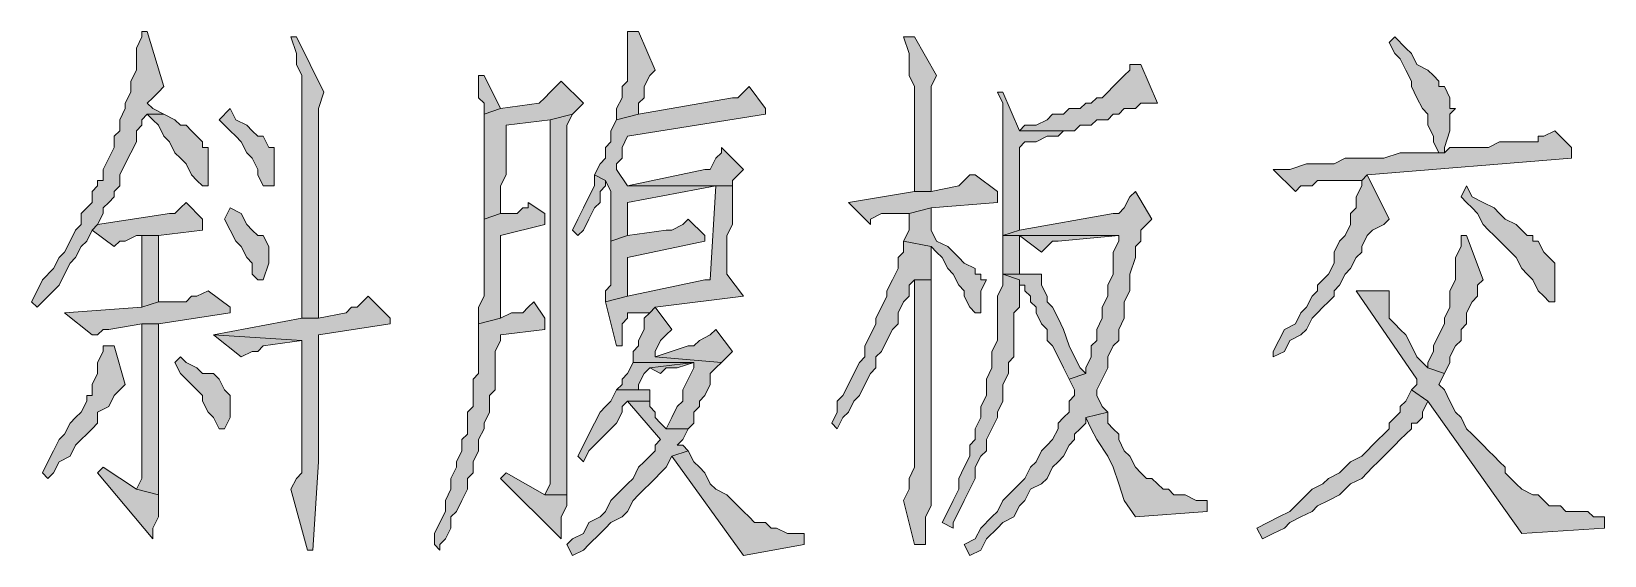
# Model space of a CAD drawing. Header units: inches. Extents: x 20 to 409, y 5 to 283.
# Drawn here: x 355.02 to 367.08, y 46.88 to 50.9 of the extents above; entities that cross this region are included whole.
import ezdxf

# ---------------------------------------------------------------- set-up
doc = ezdxf.new("R2010")
doc.units = ezdxf.units.IN
doc.header["$MEASUREMENT"] = 0
doc.layers.add('C00-00-00', color=7, linetype='Continuous')

msp = doc.modelspace()

# ---------------------------------------------------------------- hatches: boundary and pattern name
at = {"layer": 'C00-00-00'}
h = msp.add_hatch(color=0, dxfattribs=at)
h.dxf.hatch_style = 2
h.paths.add_polyline_path([(355.905, 50.902), (355.863, 50.902), (355.863, 50.86), (355.821, 50.775), (355.821, 50.606), (355.778, 50.521), (355.778, 50.437), (355.736, 50.352), (355.736, 50.31), (355.694, 50.225), (355.694, 50.14), (355.651, 50.098), (355.651, 50.013), (355.609, 49.929), (355.567, 49.844), (355.567, 49.759), (355.524, 49.759), (355.524, 49.717), (355.482, 49.675), (355.482, 49.59), (355.44, 49.548), (355.397, 49.505), (355.397, 49.421), (355.355, 49.378), (355.313, 49.294), (355.27, 49.209), (355.228, 49.167), (355.186, 49.082), (355.101, 48.997), (355.059, 48.913), (355.016, 48.828), (355.059, 48.786), (355.101, 48.828), (355.186, 48.913), (355.228, 48.955), (355.27, 49.04), (355.313, 49.124), (355.355, 49.167), (355.397, 49.251), (355.44, 49.294), (355.482, 49.378), (355.524, 49.421), (355.567, 49.505), (355.567, 49.548), (355.609, 49.59), (355.651, 49.632), (355.651, 49.675), (355.694, 49.717), (355.694, 49.802), (355.736, 49.886), (355.778, 49.971), (355.821, 50.056), (355.821, 50.14), (355.863, 50.183), (355.863, 50.225), (355.905, 50.267), (356.032, 50.267), (355.948, 50.31), (355.905, 50.352), (355.948, 50.394), (355.99, 50.437), (356.032, 50.479)])
h = msp.add_hatch(color=0, dxfattribs=at)
h.dxf.hatch_style = 2
h.paths.add_polyline_path([(357.048, 50.86), (357.006, 50.86), (357.048, 50.733), (357.048, 50.648), (357.091, 50.564), (357.091, 48.913), (357.091, 48.743), (357.091, 48.701), (357.218, 48.701), (357.218, 50.31), (357.26, 50.437)])
h = msp.add_hatch(color=0, dxfattribs=at)
h.dxf.hatch_style = 2
h.paths.add_polyline_path([(359.673, 50.902), (359.588, 50.902), (359.588, 50.86), (359.588, 50.521), (359.546, 50.479), (359.546, 50.394), (359.504, 50.31), (359.504, 50.225), (359.673, 50.267), (359.673, 50.352), (359.715, 50.394), (359.715, 50.479), (359.758, 50.564), (359.8, 50.606)])
h = msp.add_hatch(color=0, dxfattribs=at)
h.dxf.hatch_style = 2
h.paths.add_polyline_path([(361.79, 50.86), (361.705, 50.86), (361.747, 50.733), (361.747, 50.564), (361.79, 50.479), (361.79, 49.675), (361.917, 49.675), (361.917, 49.759), (361.917, 50.479), (361.959, 50.564)])
h = msp.add_hatch(color=0, dxfattribs=at)
h.dxf.hatch_style = 2
h.paths.add_polyline_path([(365.473, 50.86), (365.43, 50.818), (365.473, 50.733), (365.515, 50.691), (365.557, 50.606), (365.6, 50.521), (365.6, 50.479), (365.642, 50.394), (365.684, 50.31), (365.727, 50.267), (365.727, 50.183), (365.769, 50.098), (365.769, 50.056), (365.811, 49.971), (365.854, 49.971), (365.854, 50.013), (365.896, 50.14), (365.896, 50.267), (365.938, 50.31), (365.896, 50.31), (365.896, 50.394), (365.854, 50.479), (365.811, 50.479), (365.811, 50.521), (365.769, 50.564), (365.727, 50.606), (365.642, 50.648), (365.6, 50.733), (365.557, 50.775)])
h = msp.add_hatch(color=0, dxfattribs=at)
h.dxf.hatch_style = 2
h.paths.add_polyline_path([(358.488, 50.564), (358.445, 50.564), (358.445, 50.521), (358.445, 50.394), (358.488, 50.352), (358.488, 50.267), (358.615, 50.31)])
h = msp.add_hatch(color=0, dxfattribs=at)
h.dxf.hatch_style = 2
h.paths.add_polyline_path([(363.525, 50.648), (363.441, 50.648), (363.441, 50.606), (363.398, 50.564), (363.314, 50.479), (363.271, 50.437), (363.229, 50.394), (363.187, 50.394), (363.144, 50.352), (363.102, 50.352), (363.06, 50.31), (362.975, 50.31), (362.933, 50.267), (362.848, 50.267), (362.806, 50.225), (362.721, 50.183), (362.636, 50.183), (362.594, 50.14), (363.017, 50.14), (363.06, 50.183), (363.144, 50.183), (363.187, 50.225), (363.271, 50.225), (363.314, 50.267), (363.356, 50.267), (363.398, 50.31), (363.483, 50.31), (363.525, 50.352), (363.652, 50.352)])
h = msp.add_hatch(color=0, dxfattribs=at)
h.dxf.hatch_style = 2
h.paths.add_polyline_path([(359.08, 50.521), (359.038, 50.479), (358.996, 50.437), (358.953, 50.394), (358.911, 50.352), (358.615, 50.31), (358.488, 50.267), (358.488, 49.463), (358.615, 49.505), (358.615, 49.717), (358.657, 49.802), (358.657, 50.183), (358.996, 50.225), (359.165, 50.267), (359.25, 50.352)])
h = msp.add_hatch(color=0, dxfattribs=at)
h.dxf.hatch_style = 2
h.paths.add_polyline_path([(360.52, 50.479), (360.435, 50.394), (360.393, 50.394), (359.673, 50.267), (359.504, 50.225), (359.461, 50.14), (359.461, 50.056), (359.419, 50.013), (359.419, 49.929), (359.377, 49.886), (359.334, 49.802), (359.419, 49.759), (359.461, 49.675), (359.461, 49.294), (359.588, 49.336), (359.588, 49.59), (360.266, 49.717), (360.393, 49.717), (359.588, 49.717), (359.504, 49.844), (359.504, 49.886), (359.546, 49.929), (359.546, 50.013), (359.588, 50.098), (360.647, 50.267), (360.647, 50.31)])
h = msp.add_hatch(color=0, dxfattribs=at)
h.dxf.hatch_style = 2
h.paths.add_polyline_path([(362.467, 50.437), (362.425, 50.437), (362.467, 50.352), (362.467, 49.336), (362.594, 49.378), (362.594, 50.013), (362.636, 50.056), (362.721, 50.056), (362.806, 50.098), (362.89, 50.098), (362.933, 50.14), (362.594, 50.14)])
h = msp.add_hatch(color=0, dxfattribs=at)
h.dxf.hatch_style = 2
h.paths.add_polyline_path([(356.032, 50.267), (355.905, 50.267), (355.948, 50.225), (355.99, 50.183), (356.032, 50.098), (356.075, 50.056), (356.117, 49.971), (356.159, 49.929), (356.202, 49.886), (356.244, 49.802), (356.286, 49.759), (356.329, 49.717), (356.371, 49.717), (356.371, 49.844), (356.371, 50.013), (356.329, 50.013), (356.329, 50.056), (356.244, 50.14), (356.202, 50.183), (356.159, 50.183), (356.117, 50.225)])
h = msp.add_hatch(color=0, dxfattribs=at)
h.dxf.hatch_style = 2
h.paths.add_polyline_path([(356.54, 50.31), (356.456, 50.225), (356.54, 50.14), (356.583, 50.098), (356.625, 50.056), (356.667, 49.971), (356.71, 49.929), (356.752, 49.844), (356.752, 49.802), (356.794, 49.717), (356.879, 49.717), (356.879, 49.759), (356.879, 50.013), (356.837, 50.013), (356.794, 50.098), (356.752, 50.098), (356.71, 50.14), (356.667, 50.183), (356.583, 50.225)])
h = msp.add_hatch(color=0, dxfattribs=at)
h.dxf.hatch_style = 2
h.paths.add_polyline_path([(359.165, 50.267), (358.996, 50.225), (358.996, 47.431), (358.953, 47.346), (359.123, 47.346), (359.123, 47.431), (359.123, 49.548), (359.123, 49.632), (359.123, 50.183)])
h = msp.add_hatch(color=0, dxfattribs=at)
h.dxf.hatch_style = 2
h.paths.add_polyline_path([(366.7, 50.14), (366.616, 50.098), (366.573, 50.098), (366.573, 50.056), (366.277, 50.056), (366.192, 50.013), (365.896, 50.013), (365.854, 49.971), (365.769, 49.971), (365.684, 49.971), (365.515, 49.971), (365.388, 49.929), (365.092, 49.929), (365.007, 49.886), (364.795, 49.886), (364.668, 49.844), (364.541, 49.844), (364.711, 49.675), (364.753, 49.717), (364.838, 49.717), (364.88, 49.759), (365.219, 49.759), (365.261, 49.802), (366.827, 49.929), (366.827, 50.013)])
h = msp.add_hatch(color=0, dxfattribs=at)
h.dxf.hatch_style = 2
h.paths.add_polyline_path([(360.308, 50.013), (360.308, 49.971), (360.266, 49.929), (360.223, 49.844), (360.181, 49.844), (359.588, 49.717), (360.393, 49.717), (360.393, 49.759), (360.477, 49.844)])
h = msp.add_hatch(color=0, dxfattribs=at)
h.dxf.hatch_style = 2
h.paths.add_polyline_path([(359.334, 49.802), (359.334, 49.717), (359.292, 49.632), (359.25, 49.548), (359.207, 49.463), (359.165, 49.378), (359.207, 49.336), (359.25, 49.378), (359.292, 49.463), (359.334, 49.548), (359.377, 49.59), (359.377, 49.675), (359.419, 49.717), (359.419, 49.759)])
h = msp.add_hatch(color=0, dxfattribs=at)
h.dxf.hatch_style = 2
h.paths.add_polyline_path([(360.393, 49.717), (360.266, 49.717), (360.223, 48.997), (360.181, 48.997), (359.588, 48.87), (359.419, 48.828), (359.504, 48.489), (359.546, 48.489), (359.546, 48.532), (359.546, 48.659), (359.588, 48.701), (359.588, 48.743), (359.758, 48.743), (359.8, 48.786), (360.477, 48.87), (360.35, 49.04), (360.35, 49.336), (360.393, 49.421), (360.393, 49.675)])
h = msp.add_hatch(color=0, dxfattribs=at)
h.dxf.hatch_style = 2
h.paths.add_polyline_path([(362.255, 49.802), (362.213, 49.802), (362.171, 49.759), (362.128, 49.717), (361.917, 49.675), (361.79, 49.675), (361.282, 49.59), (361.451, 49.421), (361.451, 49.463), (361.536, 49.505), (361.747, 49.505), (361.917, 49.548), (362.425, 49.59), (362.425, 49.675)])
h = msp.add_hatch(color=0, dxfattribs=at)
h.dxf.hatch_style = 2
h.paths.add_polyline_path([(365.261, 49.802), (365.219, 49.759), (365.219, 49.717), (365.176, 49.632), (365.176, 49.548), (365.134, 49.505), (365.134, 49.421), (365.092, 49.336), (365.049, 49.294), (365.007, 49.209), (365.007, 49.124), (364.965, 49.04), (364.922, 48.997), (364.88, 48.955), (364.88, 48.913), (364.838, 48.87), (364.795, 48.786), (364.753, 48.743), (364.711, 48.659), (364.626, 48.616), (364.584, 48.532), (364.541, 48.447), (364.541, 48.405), (364.626, 48.447), (364.668, 48.532), (364.753, 48.574), (364.795, 48.616), (364.838, 48.701), (364.88, 48.743), (364.922, 48.786), (364.965, 48.828), (365.007, 48.87), (365.007, 48.913), (365.049, 48.955), (365.092, 49.04), (365.134, 49.082), (365.176, 49.167), (365.219, 49.209), (365.219, 49.251), (365.261, 49.336), (365.303, 49.378), (365.388, 49.421), (365.43, 49.463)])
h = msp.add_hatch(color=0, dxfattribs=at)
h.dxf.hatch_style = 2
h.paths.add_polyline_path([(366.023, 49.717), (365.981, 49.632), (366.023, 49.59), (366.065, 49.548), (366.108, 49.505), (366.15, 49.421), (366.192, 49.378), (366.235, 49.336), (366.319, 49.251), (366.362, 49.209), (366.404, 49.167), (366.446, 49.082), (366.489, 49.04), (366.531, 48.997), (366.573, 48.913), (366.616, 48.87), (366.658, 48.828), (366.7, 48.828), (366.7, 48.87), (366.7, 49.124), (366.658, 49.167), (366.616, 49.209), (366.573, 49.294), (366.531, 49.294), (366.531, 49.336), (366.489, 49.336), (366.446, 49.378), (366.404, 49.421), (366.319, 49.463), (366.277, 49.505), (366.235, 49.548), (366.15, 49.59), (366.065, 49.632)])
h = msp.add_hatch(color=0, dxfattribs=at)
h.dxf.hatch_style = 2
h.paths.add_polyline_path([(356.202, 49.59), (356.159, 49.548), (356.117, 49.505), (356.075, 49.505), (355.524, 49.421), (355.482, 49.378), (355.651, 49.251), (355.694, 49.294), (355.736, 49.294), (355.821, 49.336), (355.99, 49.336), (356.329, 49.378), (356.329, 49.463)])
h = msp.add_hatch(color=0, dxfattribs=at)
h.dxf.hatch_style = 2
h.paths.add_polyline_path([(358.826, 49.59), (358.826, 49.548), (358.784, 49.548), (358.742, 49.505), (358.615, 49.505), (358.488, 49.463), (358.488, 48.87), (358.445, 48.786), (358.445, 48.659), (358.615, 48.701), (358.615, 49.336), (358.953, 49.421), (358.953, 49.505)])
h = msp.add_hatch(color=0, dxfattribs=at)
h.dxf.hatch_style = 2
h.paths.add_polyline_path([(363.483, 49.675), (363.441, 49.632), (363.398, 49.548), (363.356, 49.505), (363.314, 49.505), (362.594, 49.378), (362.467, 49.336), (363.356, 49.336), (363.356, 49.294), (363.314, 49.209), (363.314, 49.04), (363.271, 48.955), (363.271, 48.87), (363.229, 48.786), (363.229, 48.701), (363.187, 48.616), (363.187, 48.532), (363.144, 48.489), (363.144, 48.405), (363.102, 48.32), (363.102, 48.278), (362.975, 48.235), (363.017, 48.151), (363.017, 48.108), (362.975, 48.066), (362.975, 47.981), (362.933, 47.939), (362.89, 47.897), (362.89, 47.854), (362.848, 47.77), (362.806, 47.727), (362.763, 47.685), (362.721, 47.6), (362.679, 47.558), (362.636, 47.473), (362.594, 47.431), (362.509, 47.346), (362.467, 47.304), (362.425, 47.219), (362.382, 47.177), (362.298, 47.092), (362.255, 47.008), (362.171, 46.965), (362.213, 46.881), (362.298, 46.923), (362.34, 47.008), (362.425, 47.092), (362.467, 47.135), (362.552, 47.177), (362.594, 47.262), (362.636, 47.304), (362.679, 47.389), (362.763, 47.431), (362.806, 47.473), (362.848, 47.558), (362.89, 47.6), (362.933, 47.643), (362.975, 47.727), (363.017, 47.77), (363.017, 47.812), (363.06, 47.854), (363.102, 47.897), (363.102, 47.939), (363.271, 47.981), (363.229, 48.024), (363.187, 48.108), (363.187, 48.151), (363.229, 48.235), (363.271, 48.32), (363.271, 48.405), (363.314, 48.489), (363.356, 48.532), (363.356, 48.616), (363.398, 48.701), (363.398, 48.828), (363.441, 48.913), (363.441, 49.04), (363.483, 49.167), (363.483, 49.251), (363.525, 49.294), (363.525, 49.378), (363.61, 49.463)])
h = msp.add_hatch(color=0, dxfattribs=at)
h.dxf.hatch_style = 2
h.paths.add_polyline_path([(356.54, 49.548), (356.498, 49.463), (356.54, 49.378), (356.583, 49.294), (356.625, 49.251), (356.667, 49.167), (356.71, 49.124), (356.71, 49.04), (356.752, 48.997), (356.794, 48.997), (356.837, 49.124), (356.837, 49.251), (356.794, 49.336), (356.752, 49.336), (356.71, 49.378), (356.667, 49.421), (356.625, 49.505)])
h = msp.add_hatch(color=0, dxfattribs=at)
h.dxf.hatch_style = 2
h.paths.add_polyline_path([(361.917, 49.548), (361.747, 49.505), (361.747, 49.378), (361.705, 49.294), (361.917, 49.251), (361.959, 49.209), (362.001, 49.167), (362.044, 49.082), (362.086, 49.04), (362.128, 48.955), (362.171, 48.913), (362.171, 48.87), (362.213, 48.786), (362.255, 48.743), (362.298, 48.743), (362.298, 48.786), (362.298, 48.913), (362.34, 48.997), (362.298, 48.997), (362.298, 49.04), (362.255, 49.04), (362.255, 49.082), (362.171, 49.124), (362.128, 49.167), (362.044, 49.251), (361.959, 49.294), (361.917, 49.378)])
h = msp.add_hatch(color=0, dxfattribs=at)
h.dxf.hatch_style = 2
h.paths.add_polyline_path([(360.054, 49.463), (360.012, 49.421), (359.927, 49.378), (359.885, 49.378), (359.588, 49.336), (359.461, 49.294), (359.461, 48.955), (359.419, 48.913), (359.419, 48.828), (359.588, 48.87), (359.588, 49.167), (360.181, 49.294), (360.181, 49.336)])
h = msp.add_hatch(color=0, dxfattribs=at)
h.dxf.hatch_style = 2
h.paths.add_polyline_path([(355.99, 49.336), (355.863, 49.336), (355.863, 48.786), (355.99, 48.828)])
h = msp.add_hatch(color=0, dxfattribs=at)
h.dxf.hatch_style = 2
h.paths.add_polyline_path([(361.705, 49.294), (361.705, 49.209), (361.663, 49.167), (361.663, 49.082), (361.62, 48.997), (361.578, 48.913), (361.578, 48.87), (361.536, 48.786), (361.493, 48.701), (361.493, 48.659), (361.451, 48.574), (361.409, 48.489), (361.409, 48.405), (361.366, 48.362), (361.324, 48.278), (361.282, 48.193), (361.239, 48.108), (361.197, 48.066), (361.197, 47.981), (361.155, 47.897), (361.197, 47.854), (361.239, 47.939), (361.282, 47.981), (361.324, 48.066), (361.366, 48.108), (361.409, 48.193), (361.451, 48.278), (361.493, 48.32), (361.493, 48.405), (361.536, 48.447), (361.578, 48.532), (361.62, 48.616), (361.663, 48.659), (361.663, 48.743), (361.705, 48.828), (361.747, 48.87), (361.747, 48.955), (361.79, 48.997), (361.917, 48.997), (361.917, 49.167), (361.917, 49.251)])
h = msp.add_hatch(color=0, dxfattribs=at)
h.dxf.hatch_style = 2
h.paths.add_polyline_path([(362.594, 49.04), (362.594, 49.336), (362.467, 49.336), (362.467, 49.04)])
h = msp.add_hatch(color=0, dxfattribs=at)
h.dxf.hatch_style = 2
h.paths.add_polyline_path([(362.594, 49.336), (362.763, 49.209), (362.806, 49.251), (362.848, 49.294), (362.89, 49.294), (363.356, 49.336)])
h = msp.add_hatch(color=0, dxfattribs=at)
h.dxf.hatch_style = 2
h.paths.add_polyline_path([(366.023, 49.336), (365.981, 49.336), (365.981, 49.294), (365.981, 49.251), (365.938, 49.167), (365.938, 48.997), (365.896, 48.913), (365.896, 48.786), (365.854, 48.701), (365.854, 48.659), (365.811, 48.574), (365.769, 48.489), (365.769, 48.447), (365.727, 48.362), (365.727, 48.32), (365.854, 48.278), (365.896, 48.362), (365.896, 48.405), (365.938, 48.489), (365.981, 48.532), (365.981, 48.616), (366.023, 48.659), (366.023, 48.743), (366.065, 48.828), (366.108, 48.87), (366.108, 48.955), (366.15, 48.997)])
h = msp.add_hatch(color=0, dxfattribs=at)
h.dxf.hatch_style = 2
h.paths.add_polyline_path([(361.917, 48.997), (361.79, 48.997), (361.79, 48.913), (361.79, 47.558), (361.747, 47.473), (361.747, 47.389), (361.705, 47.304), (361.79, 46.965), (361.874, 46.965), (361.874, 47.092), (361.874, 47.177), (361.917, 47.262), (361.917, 47.473)])
h = msp.add_hatch(color=0, dxfattribs=at)
h.dxf.hatch_style = 2
h.paths.add_polyline_path([(362.467, 49.04), (362.467, 48.955), (362.425, 48.87), (362.425, 48.532), (362.382, 48.447), (362.382, 48.32), (362.34, 48.235), (362.34, 48.108), (362.298, 48.024), (362.298, 47.939), (362.255, 47.854), (362.255, 47.77), (362.213, 47.727), (362.213, 47.643), (362.171, 47.558), (362.128, 47.473), (362.128, 47.389), (362.086, 47.304), (362.044, 47.219), (362.001, 47.135), (362.086, 47.092), (362.086, 47.135), (362.128, 47.219), (362.171, 47.304), (362.213, 47.389), (362.255, 47.473), (362.255, 47.558), (362.298, 47.643), (362.34, 47.685), (362.34, 47.77), (362.382, 47.854), (362.425, 47.939), (362.425, 47.981), (362.467, 48.066), (362.467, 48.193), (362.509, 48.278), (362.509, 48.362), (362.552, 48.405), (362.552, 48.743), (362.594, 48.786), (362.594, 48.997)])
h = msp.add_hatch(color=0, dxfattribs=at)
h.dxf.hatch_style = 2
h.paths.add_polyline_path([(362.763, 49.04), (362.467, 49.04), (362.594, 48.997), (362.594, 48.955), (362.636, 48.955), (362.636, 48.913), (362.679, 48.87), (362.679, 48.828), (362.721, 48.786), (362.721, 48.743), (362.763, 48.659), (362.806, 48.616), (362.806, 48.532), (362.848, 48.489), (362.89, 48.405), (362.933, 48.32), (362.975, 48.235), (363.102, 48.278), (363.06, 48.32), (363.017, 48.405), (362.975, 48.489), (362.933, 48.616), (362.89, 48.701), (362.848, 48.786), (362.806, 48.828), (362.806, 48.87), (362.763, 48.955)])
h = msp.add_hatch(color=0, dxfattribs=at)
h.dxf.hatch_style = 2
h.paths.add_polyline_path([(356.371, 48.913), (356.286, 48.87), (356.244, 48.87), (356.202, 48.828), (355.99, 48.828), (355.863, 48.786), (355.27, 48.743), (355.482, 48.574), (355.524, 48.574), (355.567, 48.616), (355.609, 48.616), (355.863, 48.659), (355.99, 48.659), (356.54, 48.743), (356.54, 48.786)])
h = msp.add_hatch(color=0, dxfattribs=at)
h.dxf.hatch_style = 2
h.paths.add_polyline_path([(357.599, 48.87), (357.514, 48.786), (357.472, 48.786), (357.429, 48.743), (357.218, 48.701), (357.091, 48.701), (356.413, 48.574), (357.091, 48.532), (357.091, 47.516), (357.048, 47.473), (357.006, 47.389), (357.133, 46.923), (357.175, 46.923), (357.218, 47.6), (357.218, 48.574), (357.768, 48.659), (357.768, 48.701)])
h = msp.add_hatch(color=0, dxfattribs=at)
h.dxf.hatch_style = 2
h.paths.add_polyline_path([(365.43, 48.913), (365.176, 48.913), (365.642, 48.235), (365.642, 48.193), (365.6, 48.151), (365.727, 48.066), (366.446, 47.05), (367.081, 47.092), (367.081, 47.177), (366.997, 47.177), (366.954, 47.219), (366.785, 47.219), (366.743, 47.262), (366.658, 47.262), (366.616, 47.304), (366.573, 47.346), (366.531, 47.346), (366.446, 47.389), (366.404, 47.431), (366.362, 47.473), (366.319, 47.516), (366.319, 47.558), (366.277, 47.6), (366.235, 47.643), (366.192, 47.685), (366.15, 47.727), (366.065, 47.812), (366.023, 47.854), (365.981, 47.939), (365.938, 47.981), (365.896, 48.066), (365.854, 48.151), (365.811, 48.193), (365.854, 48.278), (365.727, 48.32), (365.642, 48.405), (365.6, 48.489), (365.557, 48.574), (365.515, 48.616), (365.473, 48.659), (365.43, 48.701)])
h = msp.add_hatch(color=0, dxfattribs=at)
h.dxf.hatch_style = 2
h.paths.add_polyline_path([(358.869, 48.828), (358.826, 48.786), (358.784, 48.743), (358.699, 48.743), (358.615, 48.701), (358.445, 48.659), (358.445, 48.278), (358.403, 48.235), (358.403, 48.024), (358.361, 47.981), (358.361, 47.812), (358.318, 47.77), (358.318, 47.685), (358.276, 47.6), (358.276, 47.558), (358.234, 47.473), (358.234, 47.389), (358.191, 47.304), (358.191, 47.219), (358.149, 47.135), (358.107, 47.05), (358.107, 46.965), (358.149, 46.923), (358.149, 46.965), (358.191, 47.008), (358.234, 47.092), (358.234, 47.177), (358.276, 47.219), (358.318, 47.304), (358.361, 47.389), (358.361, 47.473), (358.403, 47.516), (358.403, 47.6), (358.445, 47.685), (358.445, 47.77), (358.488, 47.854), (358.488, 47.897), (358.53, 47.981), (358.53, 48.108), (358.572, 48.151), (358.572, 48.447), (358.615, 48.532), (358.615, 48.574), (358.953, 48.616), (358.953, 48.701)])
h = msp.add_hatch(color=0, dxfattribs=at)
h.dxf.hatch_style = 2
h.paths.add_polyline_path([(359.8, 48.786), (359.758, 48.743), (359.715, 48.701), (359.715, 48.616), (359.673, 48.532), (359.673, 48.489), (359.631, 48.447), (359.631, 48.362), (360.096, 48.362), (360.096, 48.32), (360.054, 48.235), (360.012, 48.151), (360.012, 48.066), (359.969, 48.024), (359.927, 47.939), (359.885, 47.854), (360.054, 47.854), (360.096, 47.897), (360.096, 47.981), (360.139, 48.024), (360.139, 48.066), (360.181, 48.108), (360.223, 48.193), (360.223, 48.278), (360.266, 48.32), (360.308, 48.362), (359.8, 48.405), (359.8, 48.447), (359.842, 48.532), (359.885, 48.574), (359.927, 48.616)])
h = msp.add_hatch(color=0, dxfattribs=at)
h.dxf.hatch_style = 2
h.paths.add_polyline_path([(355.99, 48.659), (355.863, 48.659), (355.863, 47.643), (355.863, 47.473), (355.821, 47.389), (355.99, 47.346)])
h = msp.add_hatch(color=0, dxfattribs=at)
h.dxf.hatch_style = 2
h.paths.add_polyline_path([(356.413, 48.574), (356.625, 48.405), (356.71, 48.447), (356.752, 48.447), (356.794, 48.489), (357.091, 48.532)])
h = msp.add_hatch(color=0, dxfattribs=at)
h.dxf.hatch_style = 2
h.paths.add_polyline_path([(360.266, 48.616), (360.223, 48.574), (360.139, 48.532), (360.096, 48.489), (360.054, 48.489), (359.8, 48.405), (360.308, 48.362), (360.393, 48.447)])
h = msp.add_hatch(color=0, dxfattribs=at)
h.dxf.hatch_style = 2
h.paths.add_polyline_path([(355.651, 48.489), (355.567, 48.489), (355.567, 48.447), (355.524, 48.362), (355.524, 48.278), (355.482, 48.193), (355.482, 48.108), (355.44, 48.108), (355.44, 48.066), (355.397, 47.981), (355.355, 47.939), (355.313, 47.897), (355.27, 47.812), (355.228, 47.77), (355.186, 47.685), (355.143, 47.6), (355.101, 47.516), (355.143, 47.473), (355.186, 47.516), (355.228, 47.6), (355.313, 47.643), (355.355, 47.727), (355.397, 47.77), (355.44, 47.812), (355.482, 47.854), (355.524, 47.897), (355.524, 47.981), (355.609, 48.024), (355.651, 48.108), (355.694, 48.151), (355.736, 48.193)])
h = msp.add_hatch(color=0, dxfattribs=at)
h.dxf.hatch_style = 2
h.paths.add_polyline_path([(356.159, 48.405), (356.117, 48.362), (356.159, 48.278), (356.202, 48.235), (356.286, 48.151), (356.329, 48.108), (356.329, 48.066), (356.371, 47.981), (356.413, 47.939), (356.456, 47.854), (356.498, 47.854), (356.54, 47.939), (356.54, 48.108), (356.498, 48.151), (356.456, 48.235), (356.413, 48.278), (356.329, 48.278), (356.286, 48.32), (356.202, 48.362)])
h = msp.add_hatch(color=0, dxfattribs=at)
h.dxf.hatch_style = 2
h.paths.add_polyline_path([(359.631, 48.362), (359.588, 48.278), (359.546, 48.235), (359.546, 48.193), (359.504, 48.151), (359.673, 48.151), (359.673, 48.193), (359.715, 48.278), (359.758, 48.32), (360.096, 48.362)])
h = msp.add_hatch(color=0, dxfattribs=at)
h.dxf.hatch_style = 2
h.paths.add_polyline_path([(360.096, 48.362), (359.758, 48.32), (359.842, 48.278), (359.885, 48.32), (359.969, 48.32)])
h = msp.add_hatch(color=0, dxfattribs=at)
h.dxf.hatch_style = 2
h.paths.add_polyline_path([(359.758, 48.151), (359.504, 48.151), (359.461, 48.066), (359.419, 48.024), (359.377, 47.981), (359.334, 47.897), (359.292, 47.812), (359.25, 47.727), (359.207, 47.643), (359.25, 47.6), (359.292, 47.685), (359.334, 47.727), (359.419, 47.812), (359.461, 47.854), (359.504, 47.897), (359.546, 47.981), (359.546, 48.024), (359.588, 48.066), (359.758, 48.066)])
h = msp.add_hatch(color=0, dxfattribs=at)
h.dxf.hatch_style = 2
h.paths.add_polyline_path([(365.6, 48.151), (365.557, 48.066), (365.515, 48.024), (365.515, 47.981), (365.473, 47.939), (365.43, 47.897), (365.43, 47.854), (365.388, 47.812), (365.346, 47.77), (365.303, 47.727), (365.261, 47.685), (365.219, 47.643), (365.134, 47.6), (365.092, 47.558), (365.049, 47.516), (364.965, 47.473), (364.922, 47.431), (364.838, 47.389), (364.795, 47.346), (364.711, 47.262), (364.668, 47.219), (364.584, 47.177), (364.499, 47.135), (364.414, 47.092), (364.457, 47.008), (364.541, 47.05), (364.626, 47.092), (364.668, 47.135), (364.753, 47.177), (364.838, 47.219), (364.88, 47.262), (364.965, 47.304), (365.049, 47.346), (365.092, 47.389), (365.134, 47.431), (365.219, 47.473), (365.261, 47.516), (365.303, 47.558), (365.346, 47.6), (365.388, 47.643), (365.43, 47.685), (365.473, 47.727), (365.515, 47.77), (365.557, 47.812), (365.6, 47.854), (365.6, 47.897), (365.642, 47.897), (365.684, 47.939), (365.684, 47.981), (365.727, 48.066)])
h = msp.add_hatch(color=0, dxfattribs=at)
h.dxf.hatch_style = 2
h.paths.add_polyline_path([(359.758, 48.066), (359.588, 48.066), (359.842, 47.77), (359.8, 47.727), (359.8, 47.685), (359.758, 47.643), (359.715, 47.6), (359.673, 47.558), (359.631, 47.473), (359.588, 47.431), (359.546, 47.389), (359.504, 47.346), (359.461, 47.304), (359.419, 47.219), (359.377, 47.177), (359.292, 47.135), (359.25, 47.05), (359.165, 47.008), (359.123, 46.965), (359.165, 46.881), (359.25, 46.923), (359.292, 46.965), (359.377, 47.05), (359.419, 47.092), (359.461, 47.135), (359.546, 47.177), (359.588, 47.219), (359.631, 47.304), (359.673, 47.346), (359.715, 47.389), (359.758, 47.431), (359.8, 47.473), (359.842, 47.516), (359.885, 47.558), (359.927, 47.643), (360.054, 47.685), (360.012, 47.727), (359.969, 47.727), (360.012, 47.77), (360.054, 47.854), (359.885, 47.854), (359.842, 47.897), (359.8, 47.939), (359.8, 47.981), (359.758, 48.024)])
h = msp.add_hatch(color=0, dxfattribs=at)
h.dxf.hatch_style = 2
h.paths.add_polyline_path([(363.271, 47.981), (363.102, 47.939), (363.144, 47.854), (363.187, 47.77), (363.271, 47.643), (363.314, 47.558), (363.356, 47.431), (363.398, 47.304), (363.483, 47.177), (364.033, 47.219), (364.033, 47.304), (363.949, 47.304), (363.864, 47.346), (363.779, 47.346), (363.737, 47.389), (363.695, 47.389), (363.652, 47.431), (363.61, 47.473), (363.568, 47.473), (363.525, 47.516), (363.483, 47.558), (363.441, 47.643), (363.398, 47.685), (363.356, 47.77), (363.356, 47.812), (363.314, 47.854), (363.271, 47.897)])
h = msp.add_hatch(color=0, dxfattribs=at)
h.dxf.hatch_style = 2
h.paths.add_polyline_path([(360.054, 47.685), (359.927, 47.643), (360.477, 46.881), (360.943, 46.965), (360.943, 47.05), (360.858, 47.05), (360.816, 47.05), (360.731, 47.092), (360.689, 47.092), (360.647, 47.135), (360.562, 47.135), (360.52, 47.177), (360.477, 47.219), (360.435, 47.262), (360.393, 47.304), (360.35, 47.346), (360.266, 47.389), (360.223, 47.431), (360.181, 47.516), (360.139, 47.558), (360.096, 47.6)])
h = msp.add_hatch(color=0, dxfattribs=at)
h.dxf.hatch_style = 2
h.paths.add_polyline_path([(355.567, 47.558), (355.524, 47.516), (355.948, 47.008), (355.948, 47.092), (355.99, 47.177), (355.99, 47.346), (355.821, 47.389)])
h = msp.add_hatch(color=0, dxfattribs=at)
h.dxf.hatch_style = 2
h.paths.add_polyline_path([(358.657, 47.516), (358.615, 47.473), (359.08, 47.008), (359.08, 47.177), (359.123, 47.262), (359.123, 47.346), (358.953, 47.346)])

# ---------------------------------------------------------------- linework, layer by layer
at = {"layer": 'C00-00-00', "color": 0, "lineweight": 0}
for points in [[(355.905, 50.902), (355.863, 50.902), (355.863, 50.86), (355.821, 50.775), (355.821, 50.606), (355.778, 50.521), (355.778, 50.437), (355.736, 50.352), (355.736, 50.31), (355.694, 50.225), (355.694, 50.14), (355.651, 50.098), (355.651, 50.013), (355.609, 49.929), (355.567, 49.844), (355.567, 49.759), (355.524, 49.759), (355.524, 49.717), (355.482, 49.675), (355.482, 49.59), (355.44, 49.548), (355.397, 49.505), (355.397, 49.421), (355.355, 49.378), (355.313, 49.294), (355.27, 49.209), (355.228, 49.167), (355.186, 49.082), (355.101, 48.997), (355.059, 48.913), (355.016, 48.828), (355.059, 48.786), (355.101, 48.828), (355.186, 48.913), (355.228, 48.955), (355.27, 49.04), (355.313, 49.124), (355.355, 49.167), (355.397, 49.251), (355.44, 49.294), (355.482, 49.378), (355.524, 49.421), (355.567, 49.505), (355.567, 49.548), (355.609, 49.59), (355.651, 49.632), (355.651, 49.675), (355.694, 49.717), (355.694, 49.802), (355.736, 49.886), (355.778, 49.971), (355.821, 50.056), (355.821, 50.14), (355.863, 50.183), (355.863, 50.225), (355.905, 50.267), (356.032, 50.267), (355.948, 50.31), (355.905, 50.352), (355.948, 50.394), (355.99, 50.437), (356.032, 50.479)], [(357.048, 50.86), (357.006, 50.86), (357.048, 50.733), (357.048, 50.648), (357.091, 50.564), (357.091, 48.913), (357.091, 48.743), (357.091, 48.701), (357.218, 48.701), (357.218, 50.31), (357.26, 50.437)], [(359.673, 50.902), (359.588, 50.902), (359.588, 50.86), (359.588, 50.521), (359.546, 50.479), (359.546, 50.394), (359.504, 50.31), (359.504, 50.225), (359.673, 50.267), (359.673, 50.352), (359.715, 50.394), (359.715, 50.479), (359.758, 50.564), (359.8, 50.606)], [(361.79, 50.86), (361.705, 50.86), (361.747, 50.733), (361.747, 50.564), (361.79, 50.479), (361.79, 49.675), (361.917, 49.675), (361.917, 49.759), (361.917, 50.479), (361.959, 50.564)], [(365.473, 50.86), (365.43, 50.818), (365.473, 50.733), (365.515, 50.691), (365.557, 50.606), (365.6, 50.521), (365.6, 50.479), (365.642, 50.394), (365.684, 50.31), (365.727, 50.267), (365.727, 50.183), (365.769, 50.098), (365.769, 50.056), (365.811, 49.971), (365.854, 49.971), (365.854, 50.013), (365.896, 50.14), (365.896, 50.267), (365.938, 50.31), (365.896, 50.31), (365.896, 50.394), (365.854, 50.479), (365.811, 50.479), (365.811, 50.521), (365.769, 50.564), (365.727, 50.606), (365.642, 50.648), (365.6, 50.733), (365.557, 50.775)], [(358.488, 50.564), (358.445, 50.564), (358.445, 50.521), (358.445, 50.394), (358.488, 50.352), (358.488, 50.267), (358.615, 50.31)], [(363.525, 50.648), (363.441, 50.648), (363.441, 50.606), (363.398, 50.564), (363.314, 50.479), (363.271, 50.437), (363.229, 50.394), (363.187, 50.394), (363.144, 50.352), (363.102, 50.352), (363.06, 50.31), (362.975, 50.31), (362.933, 50.267), (362.848, 50.267), (362.806, 50.225), (362.721, 50.183), (362.636, 50.183), (362.594, 50.14), (363.017, 50.14), (363.06, 50.183), (363.144, 50.183), (363.187, 50.225), (363.271, 50.225), (363.314, 50.267), (363.356, 50.267), (363.398, 50.31), (363.483, 50.31), (363.525, 50.352), (363.652, 50.352)], [(359.08, 50.521), (359.038, 50.479), (358.996, 50.437), (358.953, 50.394), (358.911, 50.352), (358.615, 50.31), (358.488, 50.267), (358.488, 49.463), (358.615, 49.505), (358.615, 49.717), (358.657, 49.802), (358.657, 50.183), (358.996, 50.225), (359.165, 50.267), (359.25, 50.352)], [(360.52, 50.479), (360.435, 50.394), (360.393, 50.394), (359.673, 50.267), (359.504, 50.225), (359.461, 50.14), (359.461, 50.056), (359.419, 50.013), (359.419, 49.929), (359.377, 49.886), (359.334, 49.802), (359.419, 49.759), (359.461, 49.675), (359.461, 49.294), (359.588, 49.336), (359.588, 49.59), (360.266, 49.717), (360.393, 49.717), (359.588, 49.717), (359.504, 49.844), (359.504, 49.886), (359.546, 49.929), (359.546, 50.013), (359.588, 50.098), (360.647, 50.267), (360.647, 50.31)], [(362.467, 50.437), (362.425, 50.437), (362.467, 50.352), (362.467, 49.336), (362.594, 49.378), (362.594, 50.013), (362.636, 50.056), (362.721, 50.056), (362.806, 50.098), (362.89, 50.098), (362.933, 50.14), (362.594, 50.14)], [(356.032, 50.267), (355.905, 50.267), (355.948, 50.225), (355.99, 50.183), (356.032, 50.098), (356.075, 50.056), (356.117, 49.971), (356.159, 49.929), (356.202, 49.886), (356.244, 49.802), (356.286, 49.759), (356.329, 49.717), (356.371, 49.717), (356.371, 49.844), (356.371, 50.013), (356.329, 50.013), (356.329, 50.056), (356.244, 50.14), (356.202, 50.183), (356.159, 50.183), (356.117, 50.225)], [(356.54, 50.31), (356.456, 50.225), (356.54, 50.14), (356.583, 50.098), (356.625, 50.056), (356.667, 49.971), (356.71, 49.929), (356.752, 49.844), (356.752, 49.802), (356.794, 49.717), (356.879, 49.717), (356.879, 49.759), (356.879, 50.013), (356.837, 50.013), (356.794, 50.098), (356.752, 50.098), (356.71, 50.14), (356.667, 50.183), (356.583, 50.225)], [(359.165, 50.267), (358.996, 50.225), (358.996, 47.431), (358.953, 47.346), (359.123, 47.346), (359.123, 47.431), (359.123, 49.548), (359.123, 49.632), (359.123, 50.183)], [(366.7, 50.14), (366.616, 50.098), (366.573, 50.098), (366.573, 50.056), (366.277, 50.056), (366.192, 50.013), (365.896, 50.013), (365.854, 49.971), (365.769, 49.971), (365.684, 49.971), (365.515, 49.971), (365.388, 49.929), (365.092, 49.929), (365.007, 49.886), (364.795, 49.886), (364.668, 49.844), (364.541, 49.844), (364.711, 49.675), (364.753, 49.717), (364.838, 49.717), (364.88, 49.759), (365.219, 49.759), (365.261, 49.802), (366.827, 49.929), (366.827, 50.013)], [(360.308, 50.013), (360.308, 49.971), (360.266, 49.929), (360.223, 49.844), (360.181, 49.844), (359.588, 49.717), (360.393, 49.717), (360.393, 49.759), (360.477, 49.844)], [(359.334, 49.802), (359.334, 49.717), (359.292, 49.632), (359.25, 49.548), (359.207, 49.463), (359.165, 49.378), (359.207, 49.336), (359.25, 49.378), (359.292, 49.463), (359.334, 49.548), (359.377, 49.59), (359.377, 49.675), (359.419, 49.717), (359.419, 49.759)], [(360.393, 49.717), (360.266, 49.717), (360.223, 48.997), (360.181, 48.997), (359.588, 48.87), (359.419, 48.828), (359.504, 48.489), (359.546, 48.489), (359.546, 48.532), (359.546, 48.659), (359.588, 48.701), (359.588, 48.743), (359.758, 48.743), (359.8, 48.786), (360.477, 48.87), (360.35, 49.04), (360.35, 49.336), (360.393, 49.421), (360.393, 49.675)], [(362.255, 49.802), (362.213, 49.802), (362.171, 49.759), (362.128, 49.717), (361.917, 49.675), (361.79, 49.675), (361.282, 49.59), (361.451, 49.421), (361.451, 49.463), (361.536, 49.505), (361.747, 49.505), (361.917, 49.548), (362.425, 49.59), (362.425, 49.675)], [(365.261, 49.802), (365.219, 49.759), (365.219, 49.717), (365.176, 49.632), (365.176, 49.548), (365.134, 49.505), (365.134, 49.421), (365.092, 49.336), (365.049, 49.294), (365.007, 49.209), (365.007, 49.124), (364.965, 49.04), (364.922, 48.997), (364.88, 48.955), (364.88, 48.913), (364.838, 48.87), (364.795, 48.786), (364.753, 48.743), (364.711, 48.659), (364.626, 48.616), (364.584, 48.532), (364.541, 48.447), (364.541, 48.405), (364.626, 48.447), (364.668, 48.532), (364.753, 48.574), (364.795, 48.616), (364.838, 48.701), (364.88, 48.743), (364.922, 48.786), (364.965, 48.828), (365.007, 48.87), (365.007, 48.913), (365.049, 48.955), (365.092, 49.04), (365.134, 49.082), (365.176, 49.167), (365.219, 49.209), (365.219, 49.251), (365.261, 49.336), (365.303, 49.378), (365.388, 49.421), (365.43, 49.463)], [(366.023, 49.717), (365.981, 49.632), (366.023, 49.59), (366.065, 49.548), (366.108, 49.505), (366.15, 49.421), (366.192, 49.378), (366.235, 49.336), (366.319, 49.251), (366.362, 49.209), (366.404, 49.167), (366.446, 49.082), (366.489, 49.04), (366.531, 48.997), (366.573, 48.913), (366.616, 48.87), (366.658, 48.828), (366.7, 48.828), (366.7, 48.87), (366.7, 49.124), (366.658, 49.167), (366.616, 49.209), (366.573, 49.294), (366.531, 49.294), (366.531, 49.336), (366.489, 49.336), (366.446, 49.378), (366.404, 49.421), (366.319, 49.463), (366.277, 49.505), (366.235, 49.548), (366.15, 49.59), (366.065, 49.632)], [(356.202, 49.59), (356.159, 49.548), (356.117, 49.505), (356.075, 49.505), (355.524, 49.421), (355.482, 49.378), (355.651, 49.251), (355.694, 49.294), (355.736, 49.294), (355.821, 49.336), (355.99, 49.336), (356.329, 49.378), (356.329, 49.463)], [(358.826, 49.59), (358.826, 49.548), (358.784, 49.548), (358.742, 49.505), (358.615, 49.505), (358.488, 49.463), (358.488, 48.87), (358.445, 48.786), (358.445, 48.659), (358.615, 48.701), (358.615, 49.336), (358.953, 49.421), (358.953, 49.505)], [(363.483, 49.675), (363.441, 49.632), (363.398, 49.548), (363.356, 49.505), (363.314, 49.505), (362.594, 49.378), (362.467, 49.336), (363.356, 49.336), (363.356, 49.294), (363.314, 49.209), (363.314, 49.04), (363.271, 48.955), (363.271, 48.87), (363.229, 48.786), (363.229, 48.701), (363.187, 48.616), (363.187, 48.532), (363.144, 48.489), (363.144, 48.405), (363.102, 48.32), (363.102, 48.278), (362.975, 48.235), (363.017, 48.151), (363.017, 48.108), (362.975, 48.066), (362.975, 47.981), (362.933, 47.939), (362.89, 47.897), (362.89, 47.854), (362.848, 47.77), (362.806, 47.727), (362.763, 47.685), (362.721, 47.6), (362.679, 47.558), (362.636, 47.473), (362.594, 47.431), (362.509, 47.346), (362.467, 47.304), (362.425, 47.219), (362.382, 47.177), (362.298, 47.092), (362.255, 47.008), (362.171, 46.965), (362.213, 46.881), (362.298, 46.923), (362.34, 47.008), (362.425, 47.092), (362.467, 47.135), (362.552, 47.177), (362.594, 47.262), (362.636, 47.304), (362.679, 47.389), (362.763, 47.431), (362.806, 47.473), (362.848, 47.558), (362.89, 47.6), (362.933, 47.643), (362.975, 47.727), (363.017, 47.77), (363.017, 47.812), (363.06, 47.854), (363.102, 47.897), (363.102, 47.939), (363.271, 47.981), (363.229, 48.024), (363.187, 48.108), (363.187, 48.151), (363.229, 48.235), (363.271, 48.32), (363.271, 48.405), (363.314, 48.489), (363.356, 48.532), (363.356, 48.616), (363.398, 48.701), (363.398, 48.828), (363.441, 48.913), (363.441, 49.04), (363.483, 49.167), (363.483, 49.251), (363.525, 49.294), (363.525, 49.378), (363.61, 49.463)], [(356.54, 49.548), (356.498, 49.463), (356.54, 49.378), (356.583, 49.294), (356.625, 49.251), (356.667, 49.167), (356.71, 49.124), (356.71, 49.04), (356.752, 48.997), (356.794, 48.997), (356.837, 49.124), (356.837, 49.251), (356.794, 49.336), (356.752, 49.336), (356.71, 49.378), (356.667, 49.421), (356.625, 49.505)], [(361.917, 49.548), (361.747, 49.505), (361.747, 49.378), (361.705, 49.294), (361.917, 49.251), (361.959, 49.209), (362.001, 49.167), (362.044, 49.082), (362.086, 49.04), (362.128, 48.955), (362.171, 48.913), (362.171, 48.87), (362.213, 48.786), (362.255, 48.743), (362.298, 48.743), (362.298, 48.786), (362.298, 48.913), (362.34, 48.997), (362.298, 48.997), (362.298, 49.04), (362.255, 49.04), (362.255, 49.082), (362.171, 49.124), (362.128, 49.167), (362.044, 49.251), (361.959, 49.294), (361.917, 49.378)], [(360.054, 49.463), (360.012, 49.421), (359.927, 49.378), (359.885, 49.378), (359.588, 49.336), (359.461, 49.294), (359.461, 48.955), (359.419, 48.913), (359.419, 48.828), (359.588, 48.87), (359.588, 49.167), (360.181, 49.294), (360.181, 49.336)], [(355.99, 49.336), (355.863, 49.336), (355.863, 48.786), (355.99, 48.828)], [(361.705, 49.294), (361.705, 49.209), (361.663, 49.167), (361.663, 49.082), (361.62, 48.997), (361.578, 48.913), (361.578, 48.87), (361.536, 48.786), (361.493, 48.701), (361.493, 48.659), (361.451, 48.574), (361.409, 48.489), (361.409, 48.405), (361.366, 48.362), (361.324, 48.278), (361.282, 48.193), (361.239, 48.108), (361.197, 48.066), (361.197, 47.981), (361.155, 47.897), (361.197, 47.854), (361.239, 47.939), (361.282, 47.981), (361.324, 48.066), (361.366, 48.108), (361.409, 48.193), (361.451, 48.278), (361.493, 48.32), (361.493, 48.405), (361.536, 48.447), (361.578, 48.532), (361.62, 48.616), (361.663, 48.659), (361.663, 48.743), (361.705, 48.828), (361.747, 48.87), (361.747, 48.955), (361.79, 48.997), (361.917, 48.997), (361.917, 49.167), (361.917, 49.251)], [(362.594, 49.04), (362.594, 49.336), (362.467, 49.336), (362.467, 49.04)], [(362.594, 49.336), (362.763, 49.209), (362.806, 49.251), (362.848, 49.294), (362.89, 49.294), (363.356, 49.336)], [(366.023, 49.336), (365.981, 49.336), (365.981, 49.294), (365.981, 49.251), (365.938, 49.167), (365.938, 48.997), (365.896, 48.913), (365.896, 48.786), (365.854, 48.701), (365.854, 48.659), (365.811, 48.574), (365.769, 48.489), (365.769, 48.447), (365.727, 48.362), (365.727, 48.32), (365.854, 48.278), (365.896, 48.362), (365.896, 48.405), (365.938, 48.489), (365.981, 48.532), (365.981, 48.616), (366.023, 48.659), (366.023, 48.743), (366.065, 48.828), (366.108, 48.87), (366.108, 48.955), (366.15, 48.997)], [(361.917, 48.997), (361.79, 48.997), (361.79, 48.913), (361.79, 47.558), (361.747, 47.473), (361.747, 47.389), (361.705, 47.304), (361.79, 46.965), (361.874, 46.965), (361.874, 47.092), (361.874, 47.177), (361.917, 47.262), (361.917, 47.473)], [(362.467, 49.04), (362.467, 48.955), (362.425, 48.87), (362.425, 48.532), (362.382, 48.447), (362.382, 48.32), (362.34, 48.235), (362.34, 48.108), (362.298, 48.024), (362.298, 47.939), (362.255, 47.854), (362.255, 47.77), (362.213, 47.727), (362.213, 47.643), (362.171, 47.558), (362.128, 47.473), (362.128, 47.389), (362.086, 47.304), (362.044, 47.219), (362.001, 47.135), (362.086, 47.092), (362.086, 47.135), (362.128, 47.219), (362.171, 47.304), (362.213, 47.389), (362.255, 47.473), (362.255, 47.558), (362.298, 47.643), (362.34, 47.685), (362.34, 47.77), (362.382, 47.854), (362.425, 47.939), (362.425, 47.981), (362.467, 48.066), (362.467, 48.193), (362.509, 48.278), (362.509, 48.362), (362.552, 48.405), (362.552, 48.743), (362.594, 48.786), (362.594, 48.997)], [(362.763, 49.04), (362.467, 49.04), (362.594, 48.997), (362.594, 48.955), (362.636, 48.955), (362.636, 48.913), (362.679, 48.87), (362.679, 48.828), (362.721, 48.786), (362.721, 48.743), (362.763, 48.659), (362.806, 48.616), (362.806, 48.532), (362.848, 48.489), (362.89, 48.405), (362.933, 48.32), (362.975, 48.235), (363.102, 48.278), (363.06, 48.32), (363.017, 48.405), (362.975, 48.489), (362.933, 48.616), (362.89, 48.701), (362.848, 48.786), (362.806, 48.828), (362.806, 48.87), (362.763, 48.955)], [(356.371, 48.913), (356.286, 48.87), (356.244, 48.87), (356.202, 48.828), (355.99, 48.828), (355.863, 48.786), (355.27, 48.743), (355.482, 48.574), (355.524, 48.574), (355.567, 48.616), (355.609, 48.616), (355.863, 48.659), (355.99, 48.659), (356.54, 48.743), (356.54, 48.786)], [(357.599, 48.87), (357.514, 48.786), (357.472, 48.786), (357.429, 48.743), (357.218, 48.701), (357.091, 48.701), (356.413, 48.574), (357.091, 48.532), (357.091, 47.516), (357.048, 47.473), (357.006, 47.389), (357.133, 46.923), (357.175, 46.923), (357.218, 47.6), (357.218, 48.574), (357.768, 48.659), (357.768, 48.701)], [(365.43, 48.913), (365.176, 48.913), (365.642, 48.235), (365.642, 48.193), (365.6, 48.151), (365.727, 48.066), (366.446, 47.05), (367.081, 47.092), (367.081, 47.177), (366.997, 47.177), (366.954, 47.219), (366.785, 47.219), (366.743, 47.262), (366.658, 47.262), (366.616, 47.304), (366.573, 47.346), (366.531, 47.346), (366.446, 47.389), (366.404, 47.431), (366.362, 47.473), (366.319, 47.516), (366.319, 47.558), (366.277, 47.6), (366.235, 47.643), (366.192, 47.685), (366.15, 47.727), (366.065, 47.812), (366.023, 47.854), (365.981, 47.939), (365.938, 47.981), (365.896, 48.066), (365.854, 48.151), (365.811, 48.193), (365.854, 48.278), (365.727, 48.32), (365.642, 48.405), (365.6, 48.489), (365.557, 48.574), (365.515, 48.616), (365.473, 48.659), (365.43, 48.701)], [(358.869, 48.828), (358.826, 48.786), (358.784, 48.743), (358.699, 48.743), (358.615, 48.701), (358.445, 48.659), (358.445, 48.278), (358.403, 48.235), (358.403, 48.024), (358.361, 47.981), (358.361, 47.812), (358.318, 47.77), (358.318, 47.685), (358.276, 47.6), (358.276, 47.558), (358.234, 47.473), (358.234, 47.389), (358.191, 47.304), (358.191, 47.219), (358.149, 47.135), (358.107, 47.05), (358.107, 46.965), (358.149, 46.923), (358.149, 46.965), (358.191, 47.008), (358.234, 47.092), (358.234, 47.177), (358.276, 47.219), (358.318, 47.304), (358.361, 47.389), (358.361, 47.473), (358.403, 47.516), (358.403, 47.6), (358.445, 47.685), (358.445, 47.77), (358.488, 47.854), (358.488, 47.897), (358.53, 47.981), (358.53, 48.108), (358.572, 48.151), (358.572, 48.447), (358.615, 48.532), (358.615, 48.574), (358.953, 48.616), (358.953, 48.701)], [(359.8, 48.786), (359.758, 48.743), (359.715, 48.701), (359.715, 48.616), (359.673, 48.532), (359.673, 48.489), (359.631, 48.447), (359.631, 48.362), (360.096, 48.362), (360.096, 48.32), (360.054, 48.235), (360.012, 48.151), (360.012, 48.066), (359.969, 48.024), (359.927, 47.939), (359.885, 47.854), (360.054, 47.854), (360.096, 47.897), (360.096, 47.981), (360.139, 48.024), (360.139, 48.066), (360.181, 48.108), (360.223, 48.193), (360.223, 48.278), (360.266, 48.32), (360.308, 48.362), (359.8, 48.405), (359.8, 48.447), (359.842, 48.532), (359.885, 48.574), (359.927, 48.616)], [(355.99, 48.659), (355.863, 48.659), (355.863, 47.643), (355.863, 47.473), (355.821, 47.389), (355.99, 47.346)], [(356.413, 48.574), (356.625, 48.405), (356.71, 48.447), (356.752, 48.447), (356.794, 48.489), (357.091, 48.532)], [(360.266, 48.616), (360.223, 48.574), (360.139, 48.532), (360.096, 48.489), (360.054, 48.489), (359.8, 48.405), (360.308, 48.362), (360.393, 48.447)], [(355.651, 48.489), (355.567, 48.489), (355.567, 48.447), (355.524, 48.362), (355.524, 48.278), (355.482, 48.193), (355.482, 48.108), (355.44, 48.108), (355.44, 48.066), (355.397, 47.981), (355.355, 47.939), (355.313, 47.897), (355.27, 47.812), (355.228, 47.77), (355.186, 47.685), (355.143, 47.6), (355.101, 47.516), (355.143, 47.473), (355.186, 47.516), (355.228, 47.6), (355.313, 47.643), (355.355, 47.727), (355.397, 47.77), (355.44, 47.812), (355.482, 47.854), (355.524, 47.897), (355.524, 47.981), (355.609, 48.024), (355.651, 48.108), (355.694, 48.151), (355.736, 48.193)], [(356.159, 48.405), (356.117, 48.362), (356.159, 48.278), (356.202, 48.235), (356.286, 48.151), (356.329, 48.108), (356.329, 48.066), (356.371, 47.981), (356.413, 47.939), (356.456, 47.854), (356.498, 47.854), (356.54, 47.939), (356.54, 48.108), (356.498, 48.151), (356.456, 48.235), (356.413, 48.278), (356.329, 48.278), (356.286, 48.32), (356.202, 48.362)], [(359.631, 48.362), (359.588, 48.278), (359.546, 48.235), (359.546, 48.193), (359.504, 48.151), (359.673, 48.151), (359.673, 48.193), (359.715, 48.278), (359.758, 48.32), (360.096, 48.362)], [(360.096, 48.362), (359.758, 48.32), (359.842, 48.278), (359.885, 48.32), (359.969, 48.32)], [(359.758, 48.151), (359.504, 48.151), (359.461, 48.066), (359.419, 48.024), (359.377, 47.981), (359.334, 47.897), (359.292, 47.812), (359.25, 47.727), (359.207, 47.643), (359.25, 47.6), (359.292, 47.685), (359.334, 47.727), (359.419, 47.812), (359.461, 47.854), (359.504, 47.897), (359.546, 47.981), (359.546, 48.024), (359.588, 48.066), (359.758, 48.066)], [(365.6, 48.151), (365.557, 48.066), (365.515, 48.024), (365.515, 47.981), (365.473, 47.939), (365.43, 47.897), (365.43, 47.854), (365.388, 47.812), (365.346, 47.77), (365.303, 47.727), (365.261, 47.685), (365.219, 47.643), (365.134, 47.6), (365.092, 47.558), (365.049, 47.516), (364.965, 47.473), (364.922, 47.431), (364.838, 47.389), (364.795, 47.346), (364.711, 47.262), (364.668, 47.219), (364.584, 47.177), (364.499, 47.135), (364.414, 47.092), (364.457, 47.008), (364.541, 47.05), (364.626, 47.092), (364.668, 47.135), (364.753, 47.177), (364.838, 47.219), (364.88, 47.262), (364.965, 47.304), (365.049, 47.346), (365.092, 47.389), (365.134, 47.431), (365.219, 47.473), (365.261, 47.516), (365.303, 47.558), (365.346, 47.6), (365.388, 47.643), (365.43, 47.685), (365.473, 47.727), (365.515, 47.77), (365.557, 47.812), (365.6, 47.854), (365.6, 47.897), (365.642, 47.897), (365.684, 47.939), (365.684, 47.981), (365.727, 48.066)], [(359.758, 48.066), (359.588, 48.066), (359.842, 47.77), (359.8, 47.727), (359.8, 47.685), (359.758, 47.643), (359.715, 47.6), (359.673, 47.558), (359.631, 47.473), (359.588, 47.431), (359.546, 47.389), (359.504, 47.346), (359.461, 47.304), (359.419, 47.219), (359.377, 47.177), (359.292, 47.135), (359.25, 47.05), (359.165, 47.008), (359.123, 46.965), (359.165, 46.881), (359.25, 46.923), (359.292, 46.965), (359.377, 47.05), (359.419, 47.092), (359.461, 47.135), (359.546, 47.177), (359.588, 47.219), (359.631, 47.304), (359.673, 47.346), (359.715, 47.389), (359.758, 47.431), (359.8, 47.473), (359.842, 47.516), (359.885, 47.558), (359.927, 47.643), (360.054, 47.685), (360.012, 47.727), (359.969, 47.727), (360.012, 47.77), (360.054, 47.854), (359.885, 47.854), (359.842, 47.897), (359.8, 47.939), (359.8, 47.981), (359.758, 48.024)], [(363.271, 47.981), (363.102, 47.939), (363.144, 47.854), (363.187, 47.77), (363.271, 47.643), (363.314, 47.558), (363.356, 47.431), (363.398, 47.304), (363.483, 47.177), (364.033, 47.219), (364.033, 47.304), (363.949, 47.304), (363.864, 47.346), (363.779, 47.346), (363.737, 47.389), (363.695, 47.389), (363.652, 47.431), (363.61, 47.473), (363.568, 47.473), (363.525, 47.516), (363.483, 47.558), (363.441, 47.643), (363.398, 47.685), (363.356, 47.77), (363.356, 47.812), (363.314, 47.854), (363.271, 47.897)], [(360.054, 47.685), (359.927, 47.643), (360.477, 46.881), (360.943, 46.965), (360.943, 47.05), (360.858, 47.05), (360.816, 47.05), (360.731, 47.092), (360.689, 47.092), (360.647, 47.135), (360.562, 47.135), (360.52, 47.177), (360.477, 47.219), (360.435, 47.262), (360.393, 47.304), (360.35, 47.346), (360.266, 47.389), (360.223, 47.431), (360.181, 47.516), (360.139, 47.558), (360.096, 47.6)], [(355.567, 47.558), (355.524, 47.516), (355.948, 47.008), (355.948, 47.092), (355.99, 47.177), (355.99, 47.346), (355.821, 47.389)], [(358.657, 47.516), (358.615, 47.473), (359.08, 47.008), (359.08, 47.177), (359.123, 47.262), (359.123, 47.346), (358.953, 47.346)]]:
    msp.add_lwpolyline(points, close=True, dxfattribs=at)

doc.saveas('drawing.dxf')
